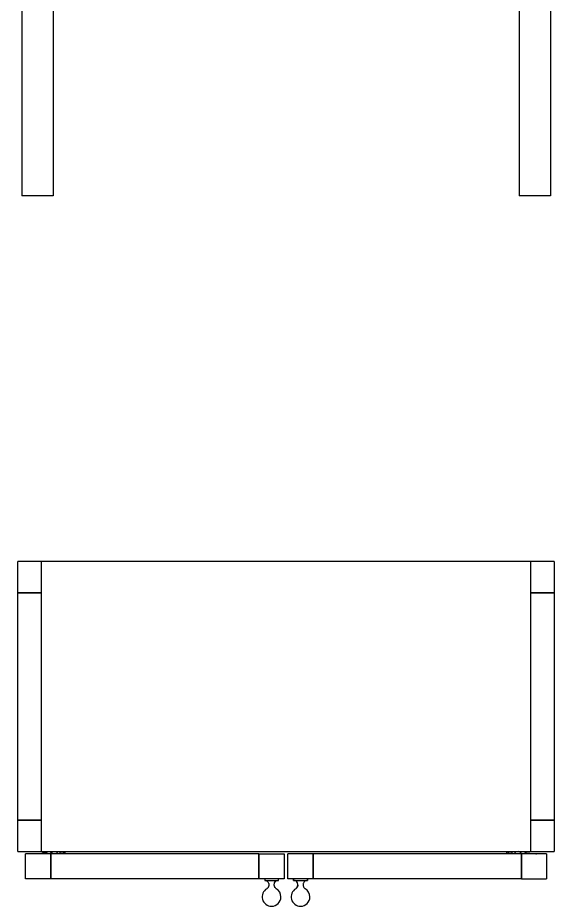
# Model space of a CAD drawing. Header units: millimetres. Extents: x 227 to 927, y 102 to 755.
# Drawn here: x 513.2 to 650.2, y 102.3 to 329 of the extents above; entities that cross this region are included whole.
import ezdxf

# ---------------------------------------------------------------- set-up
doc = ezdxf.new("R2010")
doc.units = ezdxf.units.MM

msp = doc.modelspace()

# ---------------------------------------------------------------- linework, layer by layer
at = {"color": 7, "linetype": 'Continuous', "lineweight": 25}
for p, q in [((514.19, 343.51), (514.19, 283.51)), ((522.19, 343.51), (522.19, 283.51)), ((641.19, 343.51), (641.19, 283.51)), ((649.19, 343.51), (649.19, 283.51)), ((522.19, 283.51), (514.19, 283.51)), ((649.19, 283.51), (641.19, 283.51)), ((513.19, 182.19), (513.19, 190.19)), ((519.19, 190.19), (513.19, 190.19)), ((644.19, 190.19), (519.19, 190.19)), ((519.19, 190.19), (519.19, 116.19)), ((519.19, 190.19), (519.19, 182.19)), ((644.19, 116.19), (644.19, 190.19)), ((644.19, 182.19), (644.19, 190.19)), ((650.19, 190.19), (644.19, 190.19)), ((650.19, 190.19), (650.19, 182.19)), ((513.19, 182.19), (519.19, 182.19)), ((513.19, 124.19), (513.19, 182.19)), ((519.19, 182.19), (513.19, 182.19)), ((519.19, 182.19), (519.19, 124.19)), ((644.19, 182.19), (650.19, 182.19)), ((650.19, 182.19), (644.19, 182.19)), ((644.19, 124.19), (644.19, 182.19)), ((650.19, 182.19), (650.19, 124.19)), ((519.19, 124.19), (513.19, 124.19)), ((513.19, 116.19), (513.19, 124.19)), ((513.19, 124.19), (519.19, 124.19)), ((519.19, 124.19), (519.19, 116.19)), ((650.19, 124.19), (644.19, 124.19)), ((644.19, 116.19), (644.19, 124.19)), ((644.19, 124.19), (650.19, 124.19)), ((650.19, 124.19), (650.19, 116.19)), ((513.19, 116.19), (519.19, 116.19)), ((521.59, 115.65), (515.19, 115.65)), ((515.19, 109.25), (515.19, 115.65)), ((517.85, 115.66), (517.73, 115.65)), ((519.19, 116.19), (644.19, 116.19)), ((519.36, 115.72), (519.23, 115.65)), ((519.51, 115.76), (519.36, 115.72)), ((520.24, 115.81), (519.51, 115.76)), ((520.76, 116.19), (520.71, 116.1)), ((521.53, 115.65), (521.64, 115.83)), ((521.59, 109.25), (521.59, 115.65)), ((521.59, 115.65), (521.59, 109.25)), ((574.79, 115.65), (521.59, 115.65)), ((522, 116.08), (522.42, 116.19)), ((523.07, 116.19), (523.31, 115.65)), ((525.24, 115.65), (525.26, 115.88)), ((574.79, 115.65), (574.79, 109.25)), ((574.79, 115.65), (581.19, 115.65)), ((574.79, 109.25), (574.79, 115.65)), ((581.19, 115.65), (581.19, 109.25)), ((582.19, 109.25), (582.19, 115.65)), ((588.59, 115.65), (582.19, 115.65)), ((588.59, 109.25), (588.59, 115.65)), ((588.59, 115.65), (588.59, 109.25)), ((641.79, 115.65), (588.59, 115.65)), ((638.11, 115.88), (638.11, 115.92)), ((638.13, 115.65), (638.11, 115.88)), ((640.31, 116.19), (640.06, 115.65)), ((641.37, 116.08), (640.95, 116.19)), ((641.84, 115.65), (641.73, 115.83)), ((641.79, 115.65), (641.79, 109.25)), ((648.19, 115.65), (641.79, 115.65)), ((641.79, 109.25), (641.79, 115.65)), ((642.61, 116.19), (642.66, 116.1)), ((643.13, 115.81), (643.86, 115.76)), ((643.86, 115.76), (644.01, 115.72)), ((644.01, 115.72), (644.14, 115.65)), ((644.19, 116.19), (650.19, 116.19)), ((645.52, 115.66), (645.64, 115.65)), ((648.19, 115.65), (648.19, 109.25)), ((521.59, 109.25), (515.19, 109.25)), ((574.79, 109.25), (521.59, 109.25)), ((581.19, 109.25), (574.79, 109.25)), ((576.24, 109.25), (576.24, 108.85)), ((579.74, 108.85), (579.74, 109.25)), ((588.59, 109.25), (582.19, 109.25)), ((583.64, 108.85), (583.64, 109.25)), ((587.14, 109.25), (587.14, 108.85)), ((641.79, 109.25), (588.59, 109.25)), ((641.79, 109.25), (648.19, 109.25)), ((577.28, 107.85), (577.28, 107.59)), ((577.28, 107.59), (577.29, 107.6)), ((578.69, 107.59), (578.69, 107.85)), ((584.68, 107.59), (584.68, 107.85)), ((584.68, 107.59), (584.69, 107.6)), ((586.09, 107.85), (586.09, 107.59))]:
    msp.add_line(p, q, dxfattribs=at)
for centre, start, end in [((577.99, 104.65), 120.2657, 270.0181), ((577.99, 104.65), 0, 59.9793), ((585.39, 104.65), 120.2654, 270.0181), ((585.39, 104.65), 0, 59.9796), ((577.99, 104.65), 270.0181, 0), ((585.39, 104.65), 270.0181, 0)]:
    msp.add_arc(centre, 2.4, start, end, dxfattribs=at)
for points in [[(520.71, 116.1), (520.68, 116.06), (520.63, 115.98), (520.51, 115.9), (520.38, 115.83), (520.29, 115.82), (520.24, 115.81)], [(521.64, 115.83), (521.66, 115.86), (521.71, 115.92), (521.79, 115.99), (521.89, 116.05), (521.96, 116.07), (522, 116.08)], [(641.73, 115.83), (641.71, 115.86), (641.66, 115.92), (641.58, 115.99), (641.48, 116.05), (641.41, 116.07), (641.37, 116.08)], [(642.66, 116.1), (642.69, 116.06), (642.74, 115.98), (642.86, 115.9), (642.99, 115.83), (643.08, 115.82), (643.13, 115.81)]]:
    msp.add_open_spline(points, degree=3, dxfattribs=at)
for points, knots in [([(523.9, 115.65), (523.9, 115.71), (523.92, 115.83), (524.04, 116.01), (524.23, 116.13), (524.44, 116.17), (524.65, 116.13), (524.84, 116.01), (524.96, 115.83), (524.97, 115.71), (524.98, 115.65)], [0, 0, 0, 0, 0.097119, 0.234909, 0.372699, 0.5, 0.627301, 0.765091, 0.902881, 1, 1, 1, 1]), ([(525.26, 115.88), (525.26, 115.92), (525.26, 116.01), (525.23, 116.11), (525.2, 116.17), (525.19, 116.19)], [0, 0, 0, 0, 0.4016251, 0.8032503, 1, 1, 1, 1]), ([(638.11, 115.92), (638.11, 115.96), (638.12, 116.04), (638.14, 116.13), (638.17, 116.17), (638.18, 116.19)], [0, 0, 0, 0, 0.4219502, 0.8439004, 1, 1, 1, 1]), ([(638.39, 115.65), (638.4, 115.71), (638.41, 115.83), (638.53, 116.01), (638.72, 116.13), (638.93, 116.17), (639.14, 116.13), (639.33, 116.01), (639.45, 115.83), (639.47, 115.71), (639.47, 115.65)], [0, 0, 0, 0, 0.097119, 0.234909, 0.372699, 0.5, 0.627301, 0.765091, 0.902881, 1, 1, 1, 1]), ([(576.24, 108.85), (576.25, 108.85), (576.27, 108.85), (576.44, 108.85), (576.73, 108.85), (577.11, 108.85), (577.54, 108.85), (577.99, 108.85), (578.43, 108.85), (578.86, 108.85), (579.24, 108.85), (579.53, 108.85), (579.7, 108.85), (579.72, 108.85), (579.74, 108.85)], [0, 0, 0, 0, 0.078504, 0.162677, 0.25, 0.337323, 0.421496, 0.5, 0.578504, 0.662677, 0.75, 0.837323, 0.921496, 1, 1, 1, 1]), ([(576.28, 108.85), (576.42, 108.84), (576.71, 108.8), (577.05, 108.53), (577.24, 108.19), (577.27, 107.96), (577.28, 107.85)], [0, 0, 0, 0, 0.270261, 0.562429, 0.789736, 1, 1, 1, 1]), ([(578.69, 107.85), (578.71, 108), (578.75, 108.29), (579.02, 108.63), (579.35, 108.82), (579.58, 108.84), (579.69, 108.85)], [0, 0, 0, 0, 0.270261, 0.562429, 0.789736, 1, 1, 1, 1]), ([(583.64, 108.85), (583.65, 108.85), (583.67, 108.85), (583.84, 108.85), (584.13, 108.85), (584.51, 108.85), (584.94, 108.85), (585.39, 108.85), (585.83, 108.85), (586.26, 108.85), (586.64, 108.85), (586.93, 108.85), (587.1, 108.85), (587.12, 108.85), (587.14, 108.85)], [0, 0, 0, 0, 0.078504, 0.162677, 0.25, 0.337323, 0.421496, 0.5, 0.578504, 0.662677, 0.75, 0.837323, 0.921496, 1, 1, 1, 1]), ([(584.68, 107.85), (584.66, 108), (584.62, 108.29), (584.35, 108.63), (584.02, 108.82), (583.79, 108.84), (583.68, 108.85)], [0, 0, 0, 0, 0.2702613, 0.5624294, 0.7897364, 1, 1, 1, 1]), ([(587.09, 108.85), (586.95, 108.84), (586.66, 108.8), (586.32, 108.53), (586.13, 108.19), (586.1, 107.96), (586.09, 107.85)], [0, 0, 0, 0, 0.2702613, 0.5624294, 0.7897364, 1, 1, 1, 1]), ([(577.28, 107.6), (577.27, 107.5), (577.25, 107.3), (577.1, 106.98), (576.9, 106.82), (576.78, 106.73)], [0, 0, 0, 0, 0.276547, 0.562656, 1, 1, 1, 1]), ([(577.29, 107.6), (577.28, 107.52), (577.27, 107.34), (577.17, 107.1), (577.01, 106.88), (576.87, 106.78), (576.8, 106.74)], [0, 0, 0, 0, 0.245609, 0.500003, 0.754395, 1, 1, 1, 1]), ([(579.19, 106.73), (579.11, 106.79), (578.95, 106.9), (578.75, 107.19), (578.71, 107.44), (578.69, 107.6)], [0, 0, 0, 0, 0.276547, 0.562656, 1, 1, 1, 1]), ([(584.18, 106.73), (584.26, 106.79), (584.42, 106.9), (584.62, 107.19), (584.66, 107.44), (584.68, 107.6)], [0, 0, 0, 0, 0.276547, 0.562656, 1, 1, 1, 1]), ([(584.69, 107.6), (584.68, 107.52), (584.67, 107.34), (584.57, 107.1), (584.41, 106.88), (584.27, 106.78), (584.2, 106.74)], [0, 0, 0, 0, 0.24561, 0.500006, 0.754399, 1, 1, 1, 1]), ([(586.09, 107.6), (586.1, 107.5), (586.12, 107.3), (586.27, 106.98), (586.47, 106.82), (586.59, 106.73)], [0, 0, 0, 0, 0.276547, 0.562656, 1, 1, 1, 1])]:
    msp.add_open_spline(points, degree=3, knots=knots, dxfattribs=at)

doc.saveas('drawing.dxf')
